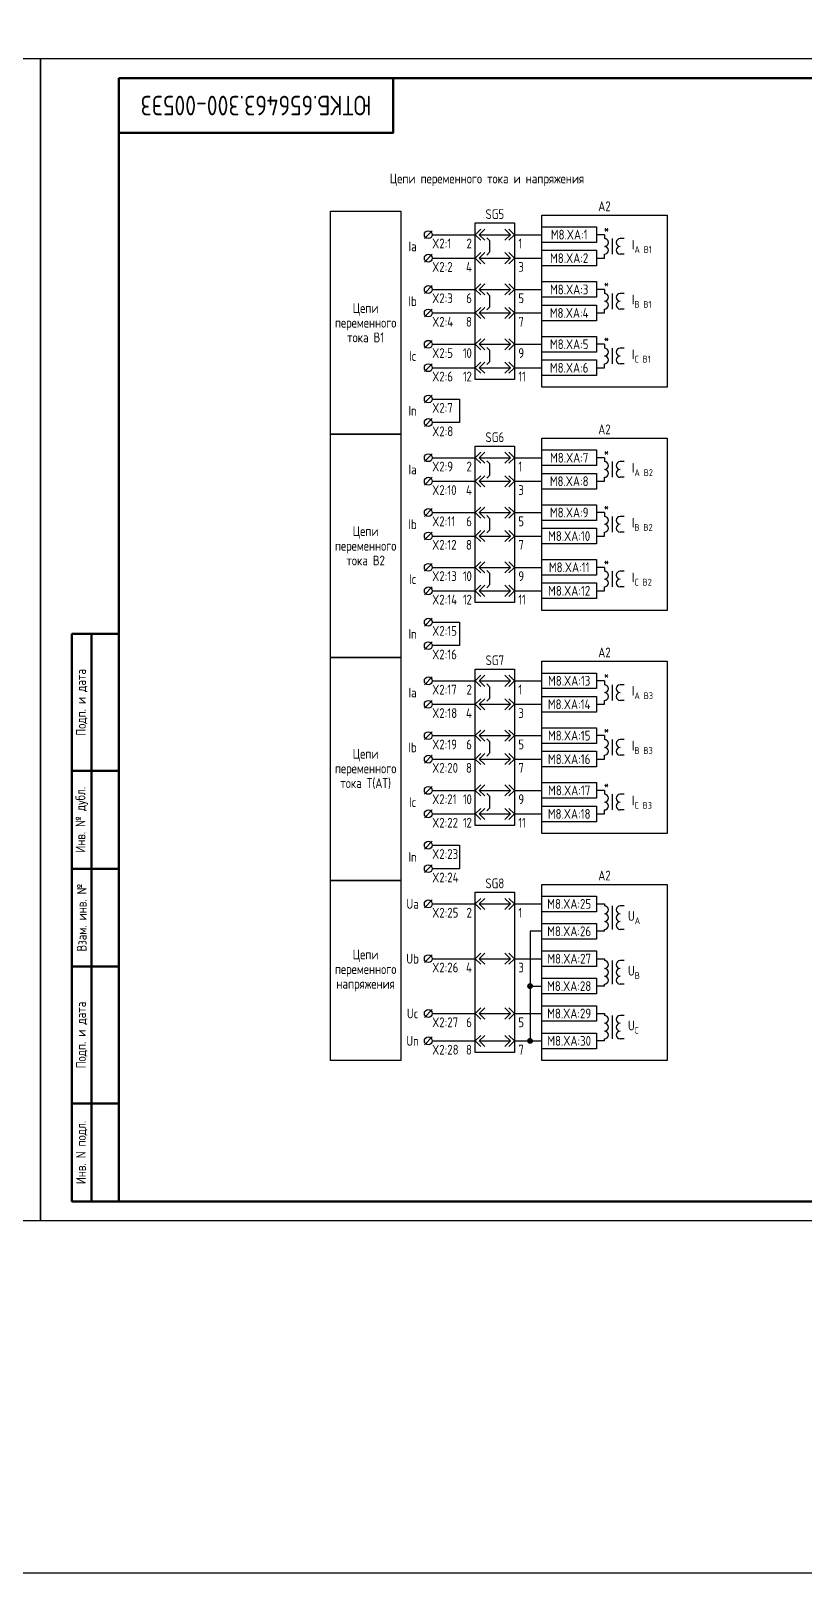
# Model space of a CAD drawing. Header units: millimetres. Extents: x -1102 to 3953, y -90 to 618.
# Drawn here: x 1257.5 to 1455, y -90 to 304.1 of the extents above; entities that cross this region are included whole.
import ezdxf

# ---------------------------------------------------------------- set-up
doc = ezdxf.new("R2010")
doc.units = ezdxf.units.MM
doc.styles.add('Gost_type_A', font='GOST_0.TTF')

# ---------------------------------------------------------------- blocks, each defined once
blk = doc.blocks.new('Формат_А3')
blk.add_lwpolyline([(-420, 297), (0, 297), (0, 0), (-420, 0)], close=True)
at = {"lineweight": 50}
blk.add_lwpolyline([(-400, 292), (-5, 292), (-5, 5), (-400, 5)], close=True, dxfattribs=at)
blk = doc.blocks.new('Штамп угловой верхний')
at = {"lineweight": 50}
blk.add_lwpolyline([(0, 0), (70, 0), (70, -14), (0, -14)], close=True, dxfattribs=at)
blk = doc.blocks.new('Штамп левый нижний')
at = {"lineweight": 50}
for points in [[(-12, 145), (-7, 145), (-7, 110), (-12, 110)], [(-7, 145), (0, 145), (0, 110), (-7, 110)], [(-12, 110), (-7, 110), (-7, 85), (-12, 85)], [(-7, 110), (0, 110), (0, 85), (-7, 85)], [(-12, 85), (-7, 85), (-7, 60), (-12, 60)], [(-7, 85), (0, 85), (0, 60), (-7, 60)], [(-12, 60), (-7, 60), (-7, 25), (-12, 25)], [(-7, 60), (0, 60), (0, 25), (-7, 25)], [(-12, 25), (-7, 25), (-7, 0), (-12, 0)], [(-7, 25), (0, 25), (0, 0), (-7, 0)]]:
    blk.add_lwpolyline(points, close=True, dxfattribs=at)
at = {"char_height": 2.5, "attachment_point": 5, "rotation": 90, "style": 'Gost_type_A'}
for s, insert, width in [('Подп. и дата', (-9.5, 127.5), 35), ('Инв. № дубл.', (-9.5, 97.5), 25), ('Взам. инв. №', (-9.5, 72.5), 25), ('Подп. и дата', (-9.5, 42.5), 35), ('Инв. N подл.', (-9.5, 12.5), 25)]:
    blk.add_mtext(s, dxfattribs=dict(at, insert=insert, width=width))
blk = doc.blocks.new('БИ_разъем')
for p, q in [((0, 0), (1.41, 1.41)), ((0, 0), (1.41, 1.41)), ((0, 0), (1.41, -1.41)), ((0, 0), (1.41, -1.41)), ((1, 0), (2.41, 1.41)), ((1, 0), (2.41, -1.41)), ((1, 0), (9, 0)), ((9, 0), (7.59, 1.41)), ((9, 0), (7.59, -1.41)), ((10, 0), (8.59, 1.41)), ((10, 0), (8.59, 1.41)), ((10, 0), (8.59, -1.41)), ((10, 0), (8.59, -1.41))]:
    blk.add_line(p, q)
blk = doc.blocks.new('БИ_перемычка')
for p, q in [((2.97, -0.79), (3.67, -1.5)), ((3.67, -1.5), (3.67, -4.5)), ((2.97, -5.21), (3.67, -4.5))]:
    blk.add_line(p, q)
blk = doc.blocks.new('POINT')
at = {"const_width": 0.75}
blk.add_lwpolyline([(-0.375, 0, 1), (0.375, 0, 1)], format="xyb", close=True, dxfattribs=at)

msp = doc.modelspace()

# ---------------------------------------------------------------- linework, layer by layer
for p, q in [((1360, 253), (1358, 251)), ((1360, 252), (1371, 252)), ((1381, 252), (1388, 252)), ((1404, 252), (1402, 252)), ((1360, 247), (1358, 245)), ((1360.01, 246), (1370.83, 246)), ((1381.17, 246), (1388, 246)), ((1402, 246), (1404, 246)), ((1360, 239), (1358, 237)), ((1360.01, 238), (1370.83, 238)), ((1381.17, 238), (1388, 238)), ((1404, 238), (1402, 238)), ((1360, 233), (1358, 231)), ((1360.01, 232), (1370.83, 232)), ((1381.17, 232), (1388, 232)), ((1402, 232), (1404, 232)), ((1360, 225), (1358, 223)), ((1360.01, 224), (1370.83, 224)), ((1381.17, 224), (1388, 224)), ((1404, 224), (1402, 224)), ((1360, 219), (1358, 217)), ((1360.01, 218), (1370.83, 218)), ((1381.17, 218), (1388, 218)), ((1402, 218), (1404, 218)), ((1360, 211), (1358, 209)), ((1360.01, 210), (1367, 210)), ((1367, 210), (1367, 204)), ((1360, 205), (1358, 203)), ((1367, 204), (1360.01, 204)), ((1360, 196), (1358, 194)), ((1360, 195), (1371, 195)), ((1381, 195), (1388, 195)), ((1404, 195), (1402, 195)), ((1360, 190), (1358, 188)), ((1360.01, 189), (1370.83, 189)), ((1381.17, 189), (1388, 189)), ((1402, 189), (1404, 189)), ((1360, 182), (1358, 180)), ((1360.01, 181), (1370.83, 181)), ((1381.17, 181), (1388, 181)), ((1404, 181), (1402, 181)), ((1360, 176), (1358, 174)), ((1360.01, 175), (1370.83, 175)), ((1381.17, 175), (1388, 175)), ((1402, 175), (1404, 175)), ((1360, 168), (1358, 166)), ((1360.01, 167), (1370.83, 167)), ((1381.17, 167), (1388, 167)), ((1404, 167), (1402, 167)), ((1360, 162), (1358, 160)), ((1360.01, 161), (1370.83, 161)), ((1381.17, 161), (1388, 161)), ((1402, 161), (1404, 161)), ((1360, 154), (1358, 152)), ((1360.01, 153), (1367, 153)), ((1367, 153), (1367, 147)), ((1360, 148), (1358, 146)), ((1367, 147), (1360.01, 147)), ((1360, 139), (1358, 137)), ((1360, 138), (1371, 138)), ((1381, 138), (1388, 138)), ((1404, 138), (1402, 138)), ((1360, 133), (1358, 131)), ((1360.01, 132), (1370.83, 132)), ((1381.17, 132), (1388, 132)), ((1402, 132), (1404, 132)), ((1360, 125), (1358, 123)), ((1360.01, 124), (1370.83, 124)), ((1381.17, 124), (1388, 124)), ((1404, 124), (1402, 124)), ((1360, 119), (1358, 117)), ((1360.01, 118), (1370.83, 118)), ((1381.17, 118), (1388, 118)), ((1402, 118), (1404, 118)), ((1360, 111), (1358, 109)), ((1360.01, 110), (1370.83, 110)), ((1381.17, 110), (1388, 110)), ((1404, 110), (1402, 110)), ((1360, 105), (1358, 103)), ((1360.01, 104), (1370.83, 104)), ((1381.17, 104), (1388, 104)), ((1402, 104), (1404, 104)), ((1360, 97), (1358, 95)), ((1360.01, 96), (1367, 96)), ((1367, 96), (1367, 90)), ((1360, 91), (1358, 89)), ((1367, 90), (1360.01, 90)), ((1360, 82), (1358, 80)), ((1360, 81), (1371, 81)), ((1381, 81), (1388, 81)), ((1388, 74), (1385, 74)), ((1385, 74), (1385, 46)), ((1360, 68), (1358, 66)), ((1360.01, 67), (1370.83, 67)), ((1381.17, 67), (1388, 67)), ((1385, 60), (1388, 60)), ((1360, 54), (1358, 52)), ((1360.01, 53), (1370.83, 53)), ((1381.17, 53), (1388, 53)), ((1360, 47), (1358, 45)), ((1360.01, 46), (1370.83, 46)), ((1381.17, 46), (1388, 46))]:
    msp.add_line(p, q)
at = {"ltscale": 4}
for p, q in [((1404, 252), (1404, 251)), ((1404, 251.5), (1404, 251)), ((1406, 251), (1406, 247)), ((1406, 251), (1406, 247)), ((1409, 251), (1408, 251)), ((1409, 251), (1408, 251)), ((1404, 246), (1404, 247)), ((1409, 247), (1408, 247)), ((1409, 247), (1408, 247)), ((1404, 238), (1404, 237)), ((1404, 237.5), (1404, 237)), ((1406, 237), (1406, 233)), ((1406, 237), (1406, 233)), ((1409, 237), (1408, 237)), ((1409, 237), (1408, 237)), ((1404, 232), (1404, 233)), ((1409, 233), (1408, 233)), ((1409, 233), (1408, 233)), ((1404, 224), (1404, 223)), ((1404, 223.5), (1404, 223)), ((1406, 223), (1406, 219)), ((1406, 223), (1406, 219)), ((1409, 223), (1408, 223)), ((1409, 223), (1408, 223)), ((1404, 218), (1404, 219)), ((1409, 219), (1408, 219)), ((1409, 219), (1408, 219)), ((1404, 195), (1404, 194)), ((1404, 194.5), (1404, 194)), ((1406, 194), (1406, 190)), ((1406, 194), (1406, 190)), ((1409, 194), (1408, 194)), ((1409, 194), (1408, 194)), ((1404, 189), (1404, 190)), ((1409, 190), (1408, 190)), ((1409, 190), (1408, 190)), ((1404, 181), (1404, 180)), ((1404, 180.5), (1404, 180)), ((1406, 180), (1406, 176)), ((1406, 180), (1406, 176)), ((1409, 180), (1408, 180)), ((1409, 180), (1408, 180)), ((1404, 175), (1404, 176)), ((1409, 176), (1408, 176)), ((1409, 176), (1408, 176)), ((1404, 167), (1404, 166)), ((1404, 166.5), (1404, 166)), ((1406, 166), (1406, 162)), ((1406, 166), (1406, 162)), ((1409, 166), (1408, 166)), ((1409, 166), (1408, 166)), ((1404, 161), (1404, 162)), ((1409, 162), (1408, 162)), ((1409, 162), (1408, 162)), ((1404, 138), (1404, 137)), ((1404, 137.5), (1404, 137)), ((1406, 137), (1406, 133)), ((1406, 137), (1406, 133)), ((1409, 137), (1408, 137)), ((1409, 137), (1408, 137)), ((1404, 132), (1404, 133)), ((1409, 133), (1408, 133)), ((1409, 133), (1408, 133)), ((1404, 124), (1404, 123)), ((1404, 123.5), (1404, 123)), ((1406, 123), (1406, 119)), ((1406, 123), (1406, 119)), ((1409, 123), (1408, 123)), ((1409, 123), (1408, 123)), ((1404, 118), (1404, 119)), ((1409, 119), (1408, 119)), ((1409, 119), (1408, 119)), ((1404, 110), (1404, 109)), ((1404, 109.5), (1404, 109)), ((1406, 109), (1406, 105)), ((1406, 109), (1406, 105)), ((1409, 109), (1408, 109)), ((1409, 109), (1408, 109)), ((1404, 104), (1404, 105)), ((1409, 105), (1408, 105)), ((1409, 105), (1408, 105)), ((1402, 81), (1404, 81)), ((1404, 81), (1404, 80.5)), ((1404, 81), (1404, 80.5)), ((1406, 80.5), (1406, 76.5)), ((1409, 80.5), (1408, 80.5)), ((1406, 78.5), (1406, 74.5)), ((1404, 74), (1402, 74)), ((1404, 74), (1404, 74.5)), ((1409, 74.5), (1408, 74.5)), ((1402, 67), (1404, 67)), ((1404, 67), (1404, 66.5)), ((1404, 67), (1404, 66.5)), ((1406, 66.5), (1406, 62.5)), ((1406, 64.5), (1406, 60.5)), ((1409, 66.5), (1408, 66.5)), ((1404, 60), (1402, 60)), ((1404, 60), (1404, 60.5)), ((1409, 60.5), (1408, 60.5)), ((1402, 53), (1404, 53)), ((1404, 53), (1404, 52.5)), ((1404, 53), (1404, 52.5)), ((1406, 52.5), (1406, 48.5)), ((1409, 52.5), (1408, 52.5)), ((1406, 50.5), (1406, 46.5)), ((1404, 46), (1402, 46)), ((1404, 46), (1404, 46.5)), ((1409, 46.5), (1408, 46.5))]:
    msp.add_line(p, q, dxfattribs=at)
for points in [[(-1102, 618), (3953, 618), (3953, -90), (-1102, -90)], [(1352, 201), (1334, 201), (1334, 258), (1352, 258)], [(1388, 257), (1420, 257), (1420, 213), (1388, 213)], [(1371, 255), (1381, 255), (1381, 215), (1371, 215)], [(1388, 254), (1402, 254), (1402, 250), (1388, 250)], [(1388, 248), (1402, 248), (1402, 244), (1388, 244)], [(1388, 240), (1402, 240), (1402, 236), (1388, 236)], [(1388, 234), (1402, 234), (1402, 230), (1388, 230)], [(1388, 226), (1402, 226), (1402, 222), (1388, 222)], [(1388, 220), (1402, 220), (1402, 216), (1388, 216)], [(1352, 144), (1334, 144), (1334, 201), (1352, 201)], [(1371, 198), (1381, 198), (1381, 158), (1371, 158)], [(1388, 200), (1420, 200), (1420, 156), (1388, 156)], [(1388, 197), (1402, 197), (1402, 193), (1388, 193)], [(1388, 191), (1402, 191), (1402, 187), (1388, 187)], [(1388, 183), (1402, 183), (1402, 179), (1388, 179)], [(1388, 177), (1402, 177), (1402, 173), (1388, 173)], [(1388, 169), (1402, 169), (1402, 165), (1388, 165)], [(1388, 163), (1402, 163), (1402, 159), (1388, 159)], [(1352, 87), (1334, 87), (1334, 144), (1352, 144)], [(1388, 143), (1420, 143), (1420, 99), (1388, 99)], [(1371, 141), (1381, 141), (1381, 101), (1371, 101)], [(1388, 140), (1402, 140), (1402, 136), (1388, 136)], [(1388, 134), (1402, 134), (1402, 130), (1388, 130)], [(1388, 126), (1402, 126), (1402, 122), (1388, 122)], [(1388, 120), (1402, 120), (1402, 116), (1388, 116)], [(1388, 112), (1402, 112), (1402, 108), (1388, 108)], [(1388, 106), (1402, 106), (1402, 102), (1388, 102)], [(1352, 41), (1334, 41), (1334, 87), (1352, 87)], [(1371, 84), (1381, 84), (1381, 43), (1371, 43)], [(1388, 86), (1420, 86), (1420, 41), (1388, 41)], [(1388, 83), (1402, 83), (1402, 79), (1388, 79)], [(1388, 76), (1402, 76), (1402, 72), (1388, 72)], [(1388, 69), (1402, 69), (1402, 65), (1388, 65)], [(1388, 62), (1402, 62), (1402, 58), (1388, 58)], [(1388, 55), (1402, 55), (1402, 51), (1388, 51)], [(1388, 48), (1402, 48), (1402, 44), (1388, 44)]]:
    msp.add_lwpolyline(points, close=True)
for centre in [(1359, 252), (1359, 246), (1359, 238), (1359, 232), (1359, 224), (1359, 218), (1359, 210), (1359, 204), (1359, 195), (1359, 189), (1359, 181), (1359, 175), (1359, 167), (1359, 161), (1359, 153), (1359, 147), (1359, 138), (1359, 132), (1359, 124), (1359, 118), (1359, 110), (1359, 104), (1359, 96), (1359, 90), (1359, 81), (1359, 67), (1359, 53), (1359, 46)]:
    msp.add_circle(centre, 1)
for centre, start, end in [((1404, 250), 270, 90), ((1404, 250), 270, 90), ((1404, 248), 270, 90), ((1404, 248), 270, 90), ((1408, 250), 90, 270), ((1408, 250), 90, 270), ((1408, 248), 90, 270), ((1408, 248), 90, 270), ((1404, 236), 270, 90), ((1404, 236), 270, 90), ((1408, 236), 90, 270), ((1408, 236), 90, 270), ((1404, 234), 270, 90), ((1404, 234), 270, 90), ((1408, 234), 90, 270), ((1408, 234), 90, 270), ((1404, 222), 270, 90), ((1404, 222), 270, 90), ((1404, 220), 270, 90), ((1404, 220), 270, 90), ((1408, 222), 90, 270), ((1408, 222), 90, 270), ((1408, 220), 90, 270), ((1408, 220), 90, 270), ((1404, 193), 270, 90), ((1404, 193), 270, 90), ((1408, 193), 90, 270), ((1408, 193), 90, 270), ((1404, 191), 270, 90), ((1404, 191), 270, 90), ((1408, 191), 90, 270), ((1408, 191), 90, 270), ((1404, 179), 270, 90), ((1404, 179), 270, 90), ((1404, 177), 270, 90), ((1404, 177), 270, 90), ((1408, 179), 90, 270), ((1408, 179), 90, 270), ((1408, 177), 90, 270), ((1408, 177), 90, 270), ((1404, 165), 270, 90), ((1404, 165), 270, 90), ((1408, 165), 90, 270), ((1408, 165), 90, 270), ((1404, 163), 270, 90), ((1404, 163), 270, 90), ((1408, 163), 90, 270), ((1408, 163), 90, 270), ((1404, 136), 270, 90), ((1404, 136), 270, 90), ((1404, 134), 270, 90), ((1404, 134), 270, 90), ((1408, 136), 90, 270), ((1408, 136), 90, 270), ((1408, 134), 90, 270), ((1408, 134), 90, 270), ((1404, 122), 270, 90), ((1404, 122), 270, 90), ((1408, 122), 90, 270), ((1408, 122), 90, 270), ((1404, 120), 270, 90), ((1404, 120), 270, 90), ((1408, 120), 90, 270), ((1408, 120), 90, 270), ((1404, 108), 270, 90), ((1404, 108), 270, 90), ((1404, 106), 270, 90), ((1404, 106), 270, 90), ((1408, 108), 90, 270), ((1408, 108), 90, 270), ((1408, 106), 90, 270), ((1408, 106), 90, 270), ((1404, 79.5), 270, 90), ((1408, 79.5), 90, 270), ((1408, 79.5), 90, 270), ((1404, 77.5), 270, 90), ((1404, 75.5), 270, 90), ((1408, 77.5), 90, 270), ((1408, 77.5), 90, 270), ((1408, 75.5), 90, 270), ((1404, 65.5), 270, 90), ((1404, 63.5), 270, 90), ((1408, 65.5), 90, 270), ((1408, 65.5), 90, 270), ((1408, 63.5), 90, 270), ((1408, 63.5), 90, 270), ((1404, 61.5), 270, 90), ((1408, 61.5), 90, 270), ((1404, 51.5), 270, 90), ((1408, 51.5), 90, 270), ((1408, 51.5), 90, 270), ((1404, 49.5), 270, 90), ((1404, 47.5), 270, 90), ((1408, 49.5), 90, 270), ((1408, 49.5), 90, 270), ((1408, 47.5), 90, 270)]:
    msp.add_arc(centre, 1, start, end, dxfattribs=at)

# ---------------------------------------------------------------- block references
for name, p in [('Формат_А3', (1260, 0)), ('Формат_А3', (1680, 0)), ('Штамп угловой верхний', (1280, 292)), ('БИ_разъем', (1371, 252)), ('БИ_перемычка', (1371, 252)), ('БИ_разъем', (1371, 246)), ('БИ_разъем', (1371, 238)), ('БИ_перемычка', (1371, 238)), ('БИ_разъем', (1371, 232)), ('БИ_разъем', (1371, 224)), ('БИ_перемычка', (1371, 224)), ('БИ_разъем', (1371, 218)), ('БИ_разъем', (1371, 195)), ('БИ_перемычка', (1371, 195)), ('БИ_разъем', (1371, 189)), ('БИ_разъем', (1371, 181)), ('БИ_перемычка', (1371, 181)), ('БИ_разъем', (1371, 175)), ('БИ_разъем', (1371, 167)), ('БИ_перемычка', (1371, 167)), ('БИ_разъем', (1371, 161)), ('Штамп левый нижний', (1280, 5)), ('БИ_разъем', (1371, 138)), ('БИ_перемычка', (1371, 138)), ('БИ_разъем', (1371, 132)), ('БИ_разъем', (1371, 124)), ('БИ_перемычка', (1371, 124)), ('БИ_разъем', (1371, 118)), ('БИ_разъем', (1371, 110)), ('БИ_перемычка', (1371, 110)), ('БИ_разъем', (1371, 104)), ('БИ_разъем', (1371, 81)), ('БИ_разъем', (1371, 67)), ('POINT', (1385, 60)), ('БИ_разъем', (1371, 53)), ('БИ_разъем', (1371, 46)), ('POINT', (1385, 46))]:
    msp.add_blockref(name, p)

# ---------------------------------------------------------------- texts
at = {"insert": (1315, 285), "char_height": 5, "width": 70, "attachment_point": 5, "rotation": 180, "style": 'Gost_type_A'}
msp.add_mtext('ЮТКБ.656463.300-005Э3', dxfattribs=at)
at = {"char_height": 2.5, "line_spacing_factor": 0.9, "style": 'Gost_type_A'}
for s, insert, width, attachment_point in [('Цепи переменного тока и напряжения', (1374, 266), 288, 5), ('A2', (1404, 258), 32, 8), ('SG5', (1376, 256), 10, 8), ('Ia', (1355, 249), 6, 5), ('X2:1', (1360, 251), 10, 1), ('{\\T0.9;2}', (1370, 251), 5, 3), ('{\\T0.9;1}', (1382, 251), 5, 1), ('X2:2', (1360, 245), 10, 1), ('{\\T0.9;4}', (1370, 245), 5, 3), ('{\\T0.9;3}', (1382, 245), 5, 1), ('X2:3', (1360, 237), 10, 1), ('{\\T0.9;6}', (1370, 237), 5, 3), ('{\\T0.9;5}', (1382, 237), 5, 1), ('Цепи переменного тока В1', (1343, 229.5), 18, 5), ('Ib', (1355, 235), 6, 5), ('X2:4', (1360, 231), 10, 1), ('{\\T0.9;8}', (1370, 231), 5, 3), ('{\\T0.9;7}', (1382, 231), 5, 1), ('Ic', (1355, 221), 6, 5), ('X2:5', (1360, 223), 10, 1), ('{\\T0.9;10}', (1370, 223), 5, 3), ('{\\T0.9;9}', (1382, 223), 5, 1), ('X2:6', (1360, 217), 10, 1), ('{\\T0.9;12}', (1370, 217), 5, 3), ('{\\T0.9;11}', (1382, 217), 5, 1), ('X2:7', (1360, 209), 10, 1), ('In', (1355, 207), 6, 5), ('X2:8', (1360, 203), 10, 1), ('SG6', (1376, 199), 10, 8), ('A2', (1404, 201), 32, 8), ('Ia', (1355, 192), 6, 5), ('X2:9', (1360, 194), 10, 1), ('{\\T0.9;2}', (1370, 194), 5, 3), ('{\\T0.9;1}', (1382, 194), 5, 1), ('X2:10', (1360, 188), 10, 1), ('{\\T0.9;4}', (1370, 188), 5, 3), ('{\\T0.9;3}', (1382, 188), 5, 1), ('Цепи переменного тока В2', (1343, 172.5), 18, 5), ('Ib', (1355, 178), 6, 5), ('X2:11', (1360, 180), 10, 1), ('{\\T0.9;6}', (1370, 180), 5, 3), ('{\\T0.9;5}', (1382, 180), 5, 1), ('X2:12', (1360, 174), 10, 1), ('{\\T0.9;8}', (1370, 174), 5, 3), ('{\\T0.9;7}', (1382, 174), 5, 1), ('X2:13', (1360, 166), 10, 1), ('{\\T0.9;10}', (1370, 166), 5, 3), ('{\\T0.9;9}', (1382, 166), 5, 1), ('Ic', (1355, 164), 6, 5), ('X2:14', (1360, 160), 10, 1), ('{\\T0.9;12}', (1370, 160), 5, 3), ('{\\T0.9;11}', (1382, 160), 5, 1), ('In', (1355, 150), 6, 5), ('X2:15', (1360, 152), 10, 1), ('X2:16', (1360, 146), 10, 1), ('A2', (1404, 144), 32, 8), ('SG7', (1376, 142), 10, 8), ('Ia', (1355, 135), 6, 5), ('X2:17', (1360, 137), 10, 1), ('{\\T0.9;2}', (1370, 137), 5, 3), ('{\\T0.9;1}', (1382, 137), 5, 1), ('X2:18', (1360, 131), 10, 1), ('{\\T0.9;4}', (1370, 131), 5, 3), ('{\\T0.9;3}', (1382, 131), 5, 1), ('Ib', (1355, 121), 6, 5), ('X2:19', (1360, 123), 10, 1), ('{\\T0.9;6}', (1370, 123), 5, 3), ('{\\T0.9;5}', (1382, 123), 5, 1), ('Цепи переменного тока Т(АТ)', (1343, 115.5), 18, 5), ('X2:20', (1360, 117), 10, 1), ('{\\T0.9;8}', (1370, 117), 5, 3), ('{\\T0.9;7}', (1382, 117), 5, 1), ('Ic', (1355, 107), 6, 5), ('X2:21', (1360, 109), 10, 1), ('{\\T0.9;10}', (1370, 109), 5, 3), ('{\\T0.9;9}', (1382, 109), 5, 1), ('X2:22', (1360, 103), 10, 1), ('{\\T0.9;12}', (1370, 103), 5, 3), ('{\\T0.9;11}', (1382, 103), 5, 1), ('X2:23', (1360, 95), 10, 1), ('In', (1355, 93), 6, 5), ('X2:24', (1360, 89), 10, 1), ('SG8', (1376, 85), 10, 8), ('A2', (1404, 87), 32, 8), ('Ua', (1355, 81), 6, 5), ('X2:25', (1360, 80), 10, 1), ('{\\T0.9;2}', (1370, 80), 5, 3), ('{\\T0.9;1}', (1382, 80), 5, 1), ('Цепи переменного напряжения', (1343, 64), 18, 5), ('Ub', (1355, 67), 6, 5), ('X2:26', (1360, 66), 10, 1), ('{\\T0.9;4}', (1370, 66), 5, 3), ('{\\T0.9;3}', (1382, 66), 5, 1), ('Uc', (1355, 53), 6, 5), ('X2:27', (1360, 52), 10, 1), ('{\\T0.9;6}', (1370, 52), 5, 3), ('{\\T0.9;5}', (1382, 52), 5, 1), ('Un', (1355, 46), 6, 5), ('X2:28', (1360, 45), 10, 1), ('{\\T0.9;8}', (1370, 45), 5, 3), ('{\\T0.9;7}', (1382, 45), 5, 1)]:
    msp.add_mtext(s, dxfattribs=dict(at, insert=insert, width=width, attachment_point=attachment_point))
at = {"char_height": 2.5, "style": 'Gost_type_A'}
for s, insert, width, attachment_point in [('M8.XA:1', (1395, 252), 14, 5), ('*', (1404.5, 253.5), 3, 5), ('\\A1;I{\\H0.7x;\\S^ A B1;}', (1411, 249), 8, 4), ('M8.XA:2', (1394.99, 246), 14.018, 5), ('M8.XA:3', (1395, 238), 14, 5), ('*', (1404.5, 239.5), 3, 5), ('\\A1;I{\\H0.7x;\\S^ B B1;}', (1411, 235), 8, 4), ('M8.XA:4', (1394.99, 231.99), 14.018, 5), ('M8.XA:5', (1395, 224), 14, 5), ('*', (1404.5, 225.5), 3, 5), ('\\A1;I{\\H0.7x;\\S^ C B1;}', (1411, 221), 8, 4), ('M8.XA:6', (1394.99, 217.99), 14.018, 5), ('M8.XA:7', (1395, 195), 14, 5), ('*', (1404.5, 196.5), 3, 5), ('\\A1;I{\\H0.7x;\\S^ A B2;}', (1411, 192), 8, 4), ('M8.XA:8', (1394.99, 188.99), 14.018, 5), ('M8.XA:9', (1395, 181), 14, 5), ('*', (1404.5, 182.5), 3, 5), ('\\A1;I{\\H0.7x;\\S^ B B2;}', (1411, 178), 8, 4), ('M8.XA:10', (1394.99, 174.99), 14.018, 5), ('M8.XA:11', (1395, 167), 14, 5), ('*', (1404.5, 168.5), 3, 5), ('\\A1;I{\\H0.7x;\\S^ C B2;}', (1411, 164), 8, 4), ('M8.XA:12', (1394.99, 161), 14.018, 5), ('M8.XA:13', (1395, 138.01), 14, 5), ('*', (1404.5, 139.5), 3, 5), ('\\A1;I{\\H0.7x;\\S^ A B3;}', (1411, 135), 10.8818, 4), ('M8.XA:14', (1394.99, 132), 14.018, 5), ('M8.XA:15', (1395, 124), 14, 5), ('*', (1404.5, 125.5), 3, 5), ('\\A1;I{\\H0.7x;\\S^ B B3;}', (1411, 121), 8, 4), ('M8.XA:16', (1394.99, 117.99), 14.018, 5), ('M8.XA:17', (1395, 110), 14, 5), ('*', (1404.5, 111.5), 3, 5), ('\\A1;I{\\H0.7x;\\S^ C B3;}', (1411, 107), 8, 4), ('M8.XA:18', (1394.99, 103.99), 14.018, 5), ('M8.XA:25', (1395, 81), 14, 5), ('\\A1;U{\\H0.7x;\\S^ A;}', (1410, 77.5), 12, 4), ('M8.XA:26', (1394.99, 74), 14.018, 5), ('M8.XA:27', (1394.99, 67), 14.018, 5), ('\\A1;U{\\H0.7x;\\S^ B;}', (1410, 63.5), 12, 4), ('M8.XA:28', (1394.99, 60), 14.018, 5), ('M8.XA:29', (1394.99, 53), 14.018, 5), ('\\A1;U{\\H0.7x;\\S^ С;}', (1410, 49.5), 12, 4), ('M8.XA:30', (1394.99, 46), 14.018, 5)]:
    msp.add_mtext(s, dxfattribs=dict(at, insert=insert, width=width, attachment_point=attachment_point))

doc.saveas('drawing.dxf')
